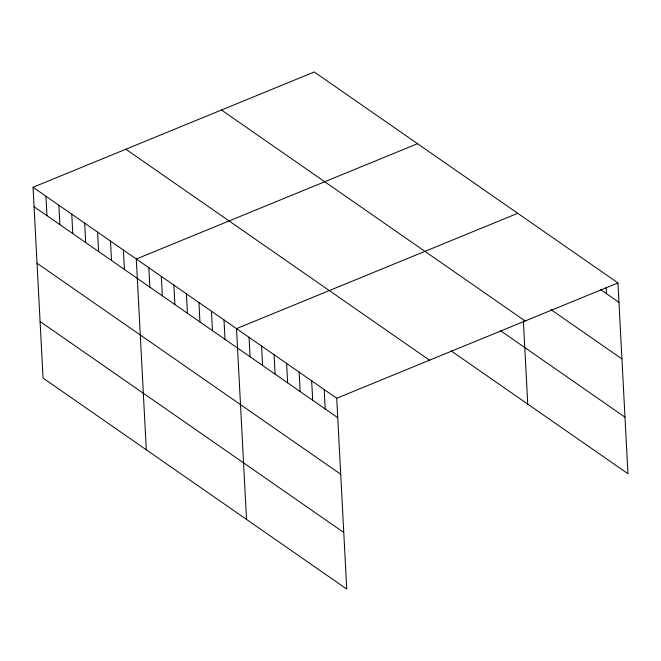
<?xml version="1.0" encoding="UTF-8"?>
<svg xmlns="http://www.w3.org/2000/svg" width="661" height="661" viewBox="0 0 661 661"><rect width="100%" height="100%" fill="white"/><g stroke="black" fill="none" stroke-linecap="round" stroke-linejoin="round"><path stroke-width="0.99" d="M33.05 187.278L336.722 398.244L346.728 589.034L43.048 378.067L33.05 187.278L314.272 71.966L617.952 282.933L627.95 473.722L450.909 350.727M417.529 143.693L136.298 259.005L146.296 449.794M517.737 213.313L236.514 328.624L246.512 519.414M336.722 398.244L617.952 282.933M600.601 289.609L618.969 302.366M550.952 309.604L621.935 358.915M221.468 110.015L525.148 320.982M500.559 330.731L624.984 417.174M125.854 149.229L429.526 360.187M34.066 206.719L337.746 417.678M37.033 263.26L340.704 474.226M40.081 321.519L343.761 532.485M606.12 287.527L606.443 293.666M523.38 320.982L527.734 404.102M324.196 389.544L325.22 408.977M311.67 380.835L312.694 400.277M299.144 372.135L300.16 391.576M286.618 363.434L287.634 382.868M274.092 354.734L275.108 374.167M261.566 346.034L262.582 365.467M249.04 337.325L250.056 356.766M223.988 319.924L225.004 339.357M211.462 311.224L212.478 330.657M198.936 302.515L199.953 321.957M186.402 293.815L187.427 313.256M173.876 285.114L174.901 304.547M161.35 276.414L162.375 295.847M148.824 267.705L149.849 287.147M123.392 250.04L124.408 269.481M110.486 241.075L111.502 260.508M97.58 232.11L98.596 251.544M84.674 223.145L85.69 242.579M71.768 214.172L72.784 233.614M58.862 205.207L59.878 224.649M45.956 196.243L46.972 215.684"/></g></svg>
